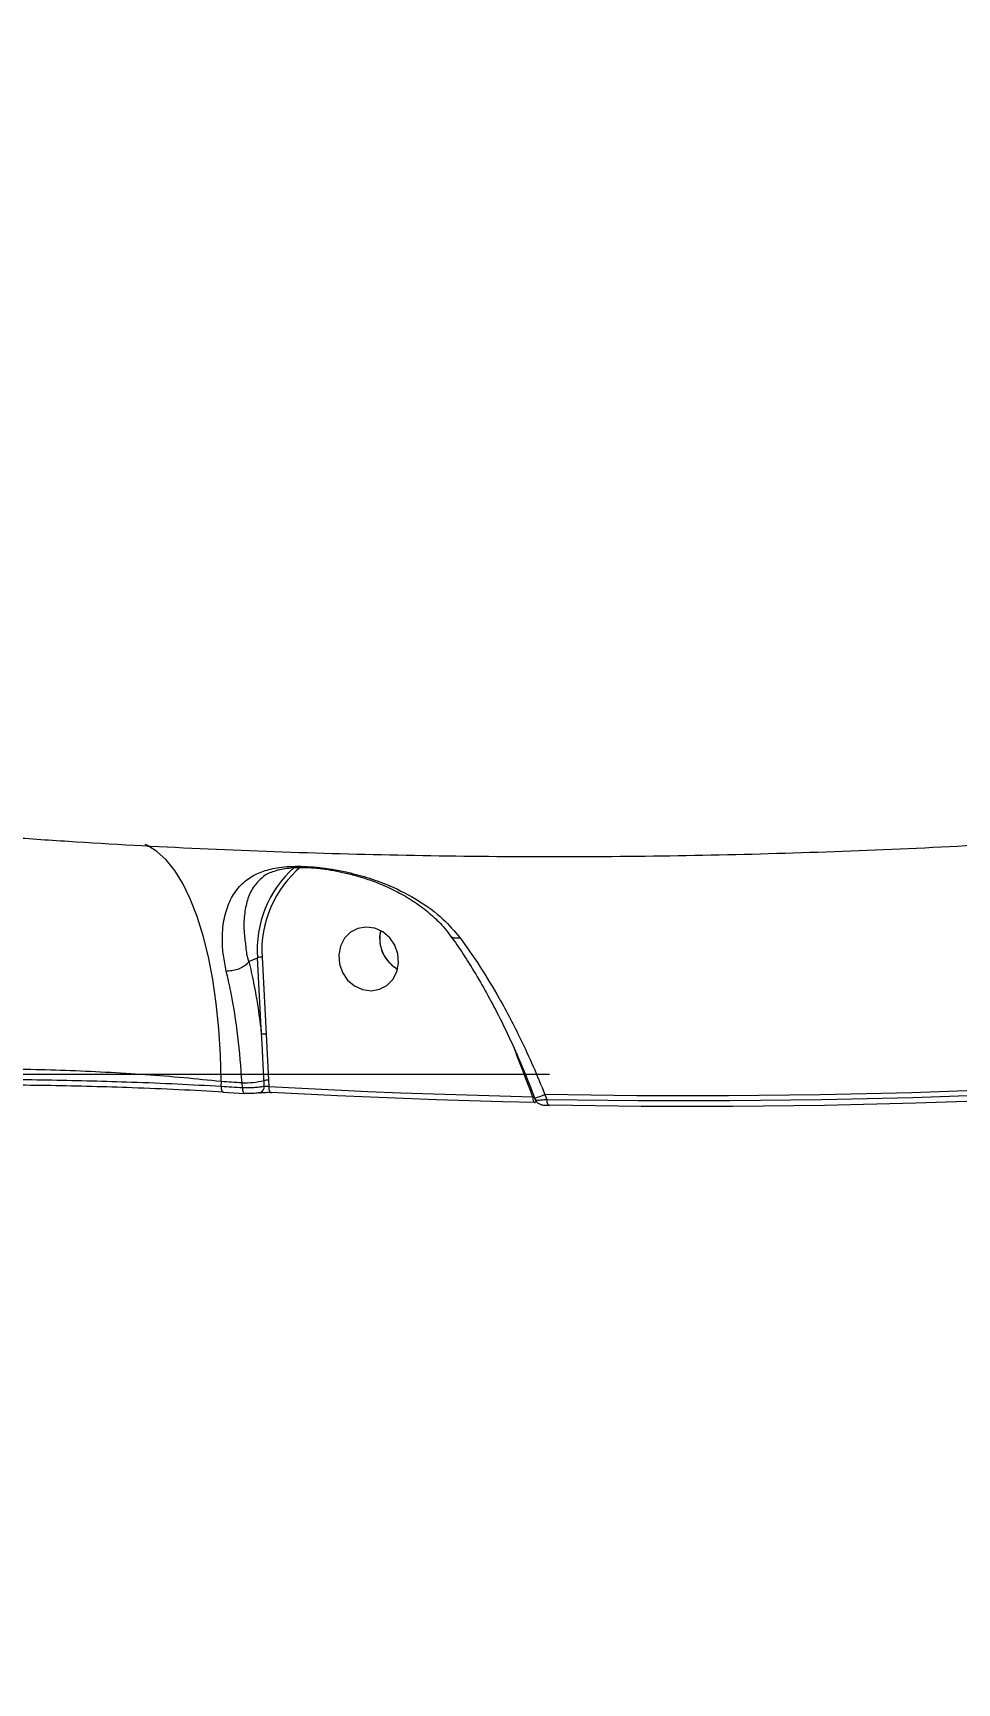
# Model space of a CAD drawing. Header units: millimetres. Extents: x -7245 to 6306, y -6696 to 5973.
# Drawn here: x 1778.3 to 1907, y -3013.6 to -2783.7 of the extents above; entities that cross this region are included whole.
import ezdxf

# ---------------------------------------------------------------- set-up
doc = ezdxf.new("R2010")
doc.units = ezdxf.units.MM
for name, color, linetype in [('DIKOM_ОБЪЕКТ', 7, 'Continuous'), ('DIKOM_РАЗМЕР_ЗОНА', 7, 'Continuous'), ('DIKOM_РАЗМЕР_ОБЪЕКТА', 7, 'Continuous')]:
    doc.layers.add(name, color=color, linetype=linetype)
doc.styles.add('style1', font='arial.ttf', dxfattribs={"width": 0.8})
doc.dimstyles.new('1-50', dxfattribs={"dimtxt": 300, "dimasz": 200, "dimexe": 100, "dimexo": 0, "dimgap": 100, "dimtad": 1, "dimtxsty": 'style1', "dimcen": 200, "dimclrd": 7, "dimclre": 7, "dimclrt": 7, "dimadec": 1, "dimazin": 2, "dimtfac": 1, "dimtmove": 0, "dimatfit": 2, "dimfxl": 0, "dimlwd": 25, "dimlwe": 18, "dimarcsym": 0})

# ---------------------------------------------------------------- blocks, each defined once
blk = doc.blocks.new('*D10')
at = {"layer": 'Defpoints', "color": 0, "transparency": 16777216}
for p in [(-4365.71, 2792.53), (4306.16, 475.6), (4306.16, -5965.27)]:
    blk.add_point(p, dxfattribs=at)
at = {"layer": 'DIKOM_РАЗМЕР_ОБЪЕКТА', "color": 7, "lineweight": 18, "transparency": 16777216}
for p, q in [((-4365.71, 2792.53), (-4365.71, -6065.27)), ((4306.16, 475.6), (4306.16, -6065.27))]:
    blk.add_line(p, q, dxfattribs=at)
at = {"layer": 'DIKOM_РАЗМЕР_ОБЪЕКТА', "color": 7, "lineweight": 25, "transparency": 16777216}
blk.add_line((-4165.71, -5965.27), (4106.16, -5965.27), dxfattribs=at)
at = {"layer": 'DIKOM_РАЗМЕР_ОБЪЕКТА', "color": 7, "transparency": 16777216}
for points in [[(-4165.71, -5931.93), (-4165.71, -5998.6), (-4365.71, -5965.27)], [(4106.16, -5931.93), (4106.16, -5998.6), (4306.16, -5965.27)]]:
    blk.add_solid(points, dxfattribs=at)
at = {"layer": 'DIKOM_РАЗМЕР_ОБЪЕКТА', "color": 7, "transparency": 16777216, "insert": (-85.78, -5712.1), "char_height": 300, "attachment_point": 5, "style": 'style1'}
blk.add_mtext('8650', dxfattribs=at)
blk = doc.blocks.new('*D11')
at = {"layer": 'Defpoints', "color": 0, "transparency": 16777216}
for p in [(-3472.32, 4472.83), (-6199.73, -2928.86), (1850.21, -2928.86)]:
    blk.add_point(p, dxfattribs=at)
at = {"layer": 'DIKOM_РАЗМЕР_ОБЪЕКТА', "color": 7, "lineweight": 18, "transparency": 16777216}
for p, q in [((-3472.32, 4472.83), (-6299.73, 4472.83)), ((1850.21, -2928.86), (-6299.73, -2928.86))]:
    blk.add_line(p, q, dxfattribs=at)
at = {"layer": 'DIKOM_РАЗМЕР_ОБЪЕКТА', "color": 7, "lineweight": 25, "transparency": 16777216}
blk.add_line((-6199.73, 4272.83), (-6199.73, -2728.86), dxfattribs=at)
at = {"layer": 'DIKOM_РАЗМЕР_ОБЪЕКТА', "color": 7, "transparency": 16777216}
for points in [[(-6233.06, 4272.83), (-6166.39, 4272.83), (-6199.73, 4472.83)], [(-6233.06, -2728.86), (-6166.39, -2728.86), (-6199.73, -2928.86)]]:
    blk.add_solid(points, dxfattribs=at)
at = {"layer": 'DIKOM_РАЗМЕР_ОБЪЕКТА', "color": 7, "transparency": 16777216, "insert": (-6452.9, 984.54), "char_height": 300, "attachment_point": 5, "rotation": 90, "style": 'style1'}
blk.add_mtext('7400', dxfattribs=at)
blk = doc.blocks.new('*D12')
at = {"layer": 'Defpoints', "color": 0, "transparency": 16777216}
for p in [(-5865.71, 123.34), (6306.18, -91.92), (6306.18, -6596.14)]:
    blk.add_point(p, dxfattribs=at)
at = {"layer": 'DIKOM_РАЗМЕР_ЗОНА', "color": 7, "lineweight": 18, "transparency": 16777216}
for p, q in [((-5865.71, 123.34), (-5865.71, -6696.14)), ((6306.18, -91.92), (6306.18, -6696.14))]:
    blk.add_line(p, q, dxfattribs=at)
at = {"layer": 'DIKOM_РАЗМЕР_ЗОНА', "color": 7, "lineweight": 25, "transparency": 16777216}
blk.add_line((-5665.71, -6596.14), (6106.18, -6596.14), dxfattribs=at)
at = {"layer": 'DIKOM_РАЗМЕР_ЗОНА', "color": 7, "transparency": 16777216}
for points in [[(-5665.71, -6562.81), (-5665.71, -6629.48), (-5865.71, -6596.14)], [(6106.18, -6562.81), (6106.18, -6629.48), (6306.18, -6596.14)]]:
    blk.add_solid(points, dxfattribs=at)
at = {"layer": 'DIKOM_РАЗМЕР_ЗОНА', "color": 7, "transparency": 16777216, "insert": (-71.19, -6342.97), "char_height": 300, "attachment_point": 5, "style": 'style1'}
blk.add_mtext('12150', dxfattribs=at)
blk = doc.blocks.new('*D13')
at = {"layer": 'Defpoints', "color": 0, "transparency": 16777216}
for p in [(-4231.86, 5972.83), (-6795, -4928.88), (1792.4, -4928.88)]:
    blk.add_point(p, dxfattribs=at)
at = {"layer": 'DIKOM_РАЗМЕР_ЗОНА', "color": 7, "lineweight": 18, "transparency": 16777216}
for p, q in [((-4231.86, 5972.83), (-6895, 5972.83)), ((1792.4, -4928.88), (-6895, -4928.88))]:
    blk.add_line(p, q, dxfattribs=at)
at = {"layer": 'DIKOM_РАЗМЕР_ЗОНА', "color": 7, "lineweight": 25, "transparency": 16777216}
blk.add_line((-6795, 5772.83), (-6795, -4728.88), dxfattribs=at)
at = {"layer": 'DIKOM_РАЗМЕР_ЗОНА', "color": 7, "transparency": 16777216}
for points in [[(-6828.33, 5772.83), (-6761.67, 5772.83), (-6795, 5972.83)], [(-6828.33, -4728.88), (-6761.67, -4728.88), (-6795, -4928.88)]]:
    blk.add_solid(points, dxfattribs=at)
at = {"layer": 'DIKOM_РАЗМЕР_ЗОНА', "color": 7, "transparency": 16777216, "insert": (-7048.17, 972.94), "char_height": 300, "attachment_point": 5, "rotation": 90, "style": 'style1'}
blk.add_mtext('10900', dxfattribs=at)

msp = doc.modelspace()

# ---------------------------------------------------------------- linework, layer by layer
at = {"layer": 'DIKOM_ОБЪЕКТ', "color": 7, "linetype": 'Continuous', "lineweight": 15}
for p, q in [((1808.335, -2913.096), (1809.516, -2912.576)), ((1810.093, -2923.28), (1809.516, -2912.576)), ((1810.164, -2912.499), (1810.741, -2923.203)), ((1810.741, -2923.203), (1811.048, -2929.623)), ((1845.498, -2925.72), (1845.376, -2925.392)), ((1804.473, -2929.83), (1804.443, -2930.478)), ((1804.751, -2931.313), (1807.726, -2931.492)), ((1807.415, -2930.657), (1807.38, -2930.005)), ((1807.726, -2931.492), (1807.779, -2931.485)), ((1810.478, -2930.455), (1810.437, -2929.687)), ((1811.048, -2929.623), (1811.096, -2930.502)), ((1848.151, -2932.117), (1848.242, -2932.36)), ((1849.569, -2931.649), (1849.814, -2932.304))]:
    msp.add_line(p, q, dxfattribs=at)
at = {"layer": 'DIKOM_ОБЪЕКТ', "color": 7, "linetype": 'Continuous', "lineweight": 15, "flags": 128}
for points in [[(1804.473, -2929.83), (1804.379, -2926.101), (1804.151, -2922.466), (1803.792, -2918.957), (1803.303, -2915.606), (1802.691, -2912.445), (1801.96, -2909.501), (1801.117, -2906.802), (1800.17, -2904.372), (1799.127, -2902.234), (1797.998, -2900.406), (1796.794, -2898.906), (1795.524, -2897.748), (1794.202, -2896.941), (1793.869, -2896.796)], [(1820.933, -2913.417), (1821.358, -2914.626), (1822.078, -2915.68), (1823.036, -2916.494), (1824.154, -2917.004), (1825.342, -2917.167), (1826.503, -2916.971), (1827.543, -2916.43), (1828.378, -2915.59), (1828.941, -2914.518), (1829.185, -2913.301), (1829.091, -2912.037), (1828.667, -2910.829), (1827.947, -2909.775), (1826.988, -2908.96), (1825.87, -2908.451), (1824.683, -2908.288), (1823.522, -2908.484), (1822.481, -2909.025), (1821.646, -2909.865), (1821.084, -2910.937), (1820.839, -2912.154), (1820.933, -2913.417)], [(1826.662, -2910.899), (1826.568, -2909.635), (1826.7, -2908.791)], [(1951.557, -2928.629), (1938.862, -2929.549), (1926.148, -2930.315), (1913.418, -2930.924), (1900.672, -2931.38), (1887.912, -2931.679), (1875.141, -2931.824), (1862.359, -2931.814), (1849.569, -2931.649)], [(1849.814, -2932.304), (1862.578, -2932.466), (1875.333, -2932.475), (1888.078, -2932.329), (1900.811, -2932.028), (1913.531, -2931.573), (1926.235, -2930.963), (1938.923, -2930.2), (1951.592, -2929.282)], [(1804.443, -2930.478), (1804.815, -2930.501), (1805.186, -2930.524), (1805.558, -2930.545), (1805.929, -2930.568), (1806.301, -2930.59), (1806.672, -2930.613), (1807.044, -2930.635), (1807.415, -2930.657)], [(1804.443, -2930.478), (1804.451, -2930.662), (1804.472, -2930.833), (1804.506, -2930.986), (1804.551, -2931.115), (1804.605, -2931.214), (1804.667, -2931.28), (1804.734, -2931.311), (1804.751, -2931.313)], [(1807.38, -2930.005), (1807.017, -2929.984), (1806.654, -2929.962), (1806.29, -2929.94), (1805.927, -2929.919), (1805.563, -2929.897), (1805.2, -2929.874), (1804.837, -2929.852), (1804.473, -2929.83)], [(1807.415, -2930.657), (1807.424, -2930.841), (1807.446, -2931.013), (1807.48, -2931.165), (1807.525, -2931.294), (1807.58, -2931.393), (1807.642, -2931.459), (1807.709, -2931.491), (1807.726, -2931.492)], [(1809.845, -2931.395), (1809.793, -2931.405), (1809.622, -2931.41)], [(1811.096, -2930.502), (1815.693, -2930.751), (1820.29, -2930.979), (1824.886, -2931.188), (1829.483, -2931.377), (1834.078, -2931.546), (1838.673, -2931.695), (1843.267, -2931.823), (1847.861, -2931.932)], [(1811.096, -2930.502), (1811.105, -2930.687), (1811.127, -2930.859), (1811.162, -2931.013), (1811.208, -2931.141), (1811.263, -2931.24), (1811.326, -2931.306), (1811.394, -2931.336), (1811.464, -2931.329)], [(1848.259, -2932.761), (1843.662, -2932.652), (1839.064, -2932.523), (1834.466, -2932.375), (1829.866, -2932.205), (1825.266, -2932.016), (1820.666, -2931.807), (1816.065, -2931.578), (1811.464, -2931.329)], [(1952.075, -2930.11), (1939.396, -2931.028), (1926.698, -2931.792), (1913.983, -2932.402), (1901.253, -2932.857), (1888.509, -2933.159), (1875.753, -2933.304), (1862.987, -2933.297), (1850.213, -2933.134)], [(1847.861, -2931.932), (1847.875, -2932.117), (1847.903, -2932.29), (1847.943, -2932.443), (1847.994, -2932.572), (1848.053, -2932.671), (1848.118, -2932.737), (1848.188, -2932.768), (1848.205, -2932.769)], [(1849.814, -2932.304), (1849.829, -2932.488), (1849.857, -2932.66), (1849.897, -2932.813), (1849.947, -2932.942), (1850.007, -2933.041), (1850.072, -2933.107), (1850.142, -2933.139), (1850.213, -2933.134)]]:
    msp.add_lwpolyline(points, dxfattribs=at)
at = {"layer": 'DIKOM_ОБЪЕКТ', "color": 7, "linetype": 'Continuous', "lineweight": 15}
for centre, radius, start, end in [((1824.978, -2911.506), 15.499, 131.93482, 183.95892), ((1825.224, -2911.504), 15.092, 129.56126, 183.78049), ((1831.348, -2909.941), 4.789, 166.13785, 241.32759), ((1831.352, -2909.948), 4.785, 191.46494, 241.29917), ((1810.086, -2914.597), 2.1, 87.8469, 105.73896), ((1810.659, -2925.273), 2.071, 87.72315, 105.86271), ((1807.679, -2918.008), 12, 268.57438, 283.28821), ((1809.604, -2930.549), 0.88, 285.92294, 6.1622), ((1810.988, -2931.999), 2.377, 88.53784, 103.39641), ((1849.114, -2931.94), 0.997, 189.10977, 220.02056), ((1844.357, -2918.281), 14.348, 285.33722, 291.30118)]:
    msp.add_arc(centre, radius, start, end, dxfattribs=at)
for points, knots in [([(1775.472, -2895.814), (1778.411, -2896.018), (1787.474, -2896.648), (1802.669, -2897.44), (1821.053, -2898.114), (1839.431, -2898.465), (1857.796, -2898.504), (1876.144, -2898.229), (1894.467, -2897.626), (1909.713, -2896.91), (1918.838, -2896.278), (1921.874, -2896.067)], [0, 0, 0, 0, 0.0602044, 0.1857008, 0.3111576, 0.4365548, 0.5618963, 0.6871818, 0.8124117, 0.9375887, 1, 1, 1, 1]), ([(1805.179, -2914.445), (1805.028, -2913.697), (1804.724, -2912.2), (1804.58, -2909.778), (1804.781, -2907.298), (1805.482, -2904.925), (1806.601, -2902.992), (1808.071, -2901.589), (1809.821, -2900.633), (1811.91, -2900.022), (1814.211, -2899.795), (1816.437, -2899.842), (1818.264, -2899.993), (1820.176, -2900.269), (1822.509, -2900.735), (1825.159, -2901.464), (1828.503, -2902.708), (1832.009, -2904.526), (1835.308, -2906.931), (1836.962, -2908.879), (1837.715, -2909.766)], [0, 0, 0, 0, 0.0450735, 0.0901844, 0.1588846, 0.2276788, 0.298396, 0.3691072, 0.4250427, 0.4808162, 0.5408157, 0.571381, 0.6019508, 0.634465, 0.6670266, 0.7198444, 0.7727688, 0.8528812, 0.9329819, 1, 1, 1, 1]), ([(1811.422, -2900.682), (1811.412, -2900.685), (1810.825, -2900.854), (1809.991, -2901.531), (1808.837, -2902.736), (1808.069, -2904.47), (1807.65, -2906.594), (1807.579, -2908.841), (1807.924, -2911.021), (1808.008, -2912.448), (1808.332, -2913.098), (1808.332, -2913.098)], [0, 0, 0, 0, 0.0022077, 0.1313623, 0.2958498, 0.4636676, 0.6243424, 0.7889155, 0.89352, 0.9999479, 1, 1, 1, 1]), ([(1811.422, -2900.683), (1811.444, -2900.672), (1811.695, -2900.539), (1812.32, -2900.347), (1813.308, -2900.129), (1814.42, -2900.006), (1815.666, -2899.965), (1817.058, -2900.019), (1818.587, -2900.165), (1820.204, -2900.415), (1821.917, -2900.771), (1823.758, -2901.261), (1825.725, -2901.914), (1827.8, -2902.766), (1829.931, -2903.849), (1832.02, -2905.168), (1833.94, -2906.713), (1835.408, -2908.159), (1836.11, -2909.149), (1836.355, -2909.495)], [0, 0, 0, 0, 0.0056859, 0.0652944, 0.1174872, 0.1657611, 0.2100738, 0.2574292, 0.3047495, 0.3539619, 0.4065129, 0.4647597, 0.5314228, 0.6047365, 0.6863128, 0.7743098, 0.8633646, 0.9521801, 1, 1, 1, 1]), ([(1836.385, -2909.496), (1836.621, -2909.815), (1837.452, -2910.941), (1838.856, -2913.096), (1840.589, -2915.944), (1842.281, -2918.999), (1843.92, -2922.219), (1845.488, -2925.586), (1846.907, -2928.896), (1847.748, -2931.105), (1848.136, -2932.125)], [0, 0, 0, 0, 0.0528629, 0.1867427, 0.3223468, 0.4596141, 0.5983455, 0.7382834, 0.8791381, 1, 1, 1, 1]), ([(1836.417, -2909.449), (1836.46, -2909.518), (1836.581, -2909.713), (1837.004, -2909.834), (1837.434, -2909.821), (1837.676, -2909.774), (1837.715, -2909.766)], [0, 0, 0, 0, 0.2087303, 0.5926611, 0.9345679, 1, 1, 1, 1]), ([(1837.715, -2909.766), (1838.65, -2911.074), (1840.535, -2913.71), (1843.389, -2918.459), (1845.863, -2923.176), (1847.964, -2927.704), (1849.032, -2930.33), (1849.569, -2931.649)], [0, 0, 0, 0, 0.2106579, 0.4247382, 0.6761961, 0.8373955, 1, 1, 1, 1]), ([(1808.332, -2913.098), (1808.217, -2913.252), (1807.987, -2913.561), (1807.349, -2913.968), (1806.58, -2914.275), (1805.868, -2914.417), (1805.406, -2914.448), (1805.221, -2914.445), (1805.179, -2914.445)], [0, 0, 0, 0, 0.2123397, 0.4247307, 0.6370733, 0.8493882, 0.965471, 1, 1, 1, 1]), ([(1808.332, -2913.098), (1808.333, -2913.097), (1808.334, -2913.096), (1808.334, -2913.096), (1808.335, -2913.096)], [0, 0, 0, 0, 0.8237699, 1, 1, 1, 1]), ([(1808.335, -2913.096), (1808.558, -2914.088), (1809.03, -2916.183), (1809.627, -2919.587), (1809.937, -2922.046), (1810.093, -2923.28)], [0, 0, 0, 0, 0.309329, 0.6531943, 1, 1, 1, 1]), ([(1807.38, -2930.005), (1807.216, -2927.832), (1806.882, -2923.423), (1806.048, -2918.255), (1805.393, -2915.381), (1805.179, -2914.445)], [0, 0, 0, 0, 0.3958847, 0.8032148, 1, 1, 1, 1]), ([(1810.437, -2929.687), (1810.419, -2929.358), (1810.331, -2927.714), (1810.231, -2925.578), (1810.122, -2923.774), (1810.093, -2923.28)], [0, 0, 0, 0, 0.1537638, 0.7684284, 1, 1, 1, 1]), ([(1847.861, -2931.932), (1847.785, -2931.73), (1847.006, -2929.656), (1846.213, -2927.587), (1845.498, -2925.72)], [0, 0, 0, 0, 0.097348, 1, 1, 1, 1]), ([(1804.473, -2929.83), (1802.747, -2929.652), (1799.295, -2929.294), (1793.877, -2928.865), (1788.351, -2928.524), (1782.773, -2928.28), (1777.217, -2928.136), (1771.756, -2928.1), (1766.458, -2928.167), (1761.393, -2928.337), (1756.638, -2928.611), (1752.251, -2928.988), (1749.287, -2929.333), (1747.79, -2929.55), (1747.503, -2929.592)], [0, 0, 0, 0, 0.0874417, 0.1748854, 0.2633125, 0.3520191, 0.4404455, 0.5297496, 0.6193366, 0.7086428, 0.7985498, 0.888751, 0.978657, 1, 1, 1, 1]), ([(1804.805, -2931.306), (1802.735, -2931.187), (1798.596, -2930.949), (1792.393, -2930.695), (1786.417, -2930.512), (1780.734, -2930.389), (1775.112, -2930.314), (1769.626, -2930.278), (1764.343, -2930.277), (1759.329, -2930.299), (1754.673, -2930.338), (1750.375, -2930.385), (1747.895, -2930.414), (1746.657, -2930.429)], [0, 0, 0, 0, 0.1021825, 0.2043688, 0.2924917, 0.3808905, 0.4690118, 0.5574053, 0.6460773, 0.7344676, 0.8228842, 0.91158, 1, 1, 1, 1]), ([(1747.503, -2929.592), (1748.715, -2929.582), (1751.142, -2929.561), (1755.35, -2929.525), (1759.908, -2929.495), (1764.817, -2929.478), (1769.99, -2929.484), (1775.362, -2929.519), (1780.867, -2929.596), (1786.433, -2929.713), (1792.286, -2929.89), (1798.362, -2930.136), (1802.416, -2930.364), (1804.443, -2930.478)], [0, 0, 0, 0, 0.0883733, 0.1770249, 0.2653931, 0.3537663, 0.442423, 0.5307996, 0.6189454, 0.7073715, 0.7955164, 0.8977583, 1, 1, 1, 1]), ([(1807.415, -2930.657), (1807.456, -2930.658), (1807.758, -2930.668), (1808.371, -2930.672), (1809.209, -2930.634), (1809.968, -2930.562), (1810.308, -2930.49), (1810.478, -2930.455)], [0, 0, 0, 0, 0.0372547, 0.2781508, 0.5188945, 0.7594393, 1, 1, 1, 1]), ([(1809.622, -2931.41), (1809.519, -2931.429), (1809.315, -2931.465), (1808.858, -2931.496), (1808.354, -2931.507), (1807.986, -2931.499), (1807.804, -2931.486), (1807.779, -2931.485)], [0, 0, 0, 0, 0.2407209, 0.4813743, 0.7221315, 0.9627572, 1, 1, 1, 1]), ([(1809.845, -2931.395), (1809.855, -2931.393), (1809.884, -2931.387), (1810.018, -2931.366), (1810.263, -2931.343), (1810.635, -2931.324), (1811.048, -2931.321), (1811.296, -2931.334), (1811.403, -2931.34)], [0, 0, 0, 0, 0.0633605, 0.1889723, 0.3646467, 0.5778342, 0.8170808, 1, 1, 1, 1]), ([(1810.478, -2930.455), (1810.513, -2930.454), (1810.582, -2930.452), (1810.734, -2930.462), (1810.903, -2930.476), (1811.026, -2930.491), (1811.087, -2930.5), (1811.096, -2930.502)], [0, 0, 0, 0, 0.2403725, 0.4814295, 0.7224537, 0.9629354, 1, 1, 1, 1]), ([(1848.244, -2932.356), (1848.245, -2932.362), (1848.266, -2932.472), (1848.395, -2932.643), (1848.589, -2932.834), (1848.797, -2932.952), (1849.009, -2933.028), (1849.335, -2933.095), (1849.715, -2933.131), (1850.081, -2933.137), (1850.172, -2933.139)], [0, 0, 0, 0, 0.0074763, 0.1293349, 0.2347755, 0.3302932, 0.42564, 0.5661119, 0.8924936, 1, 1, 1, 1]), ([(1848.269, -2932.35), (1848.263, -2932.358), (1848.234, -2932.396), (1848.493, -2932.411), (1849.021, -2932.391), (1849.551, -2932.333), (1849.814, -2932.304)], [0, 0, 0, 0, 0.0819618, 0.3839457, 0.6937267, 1, 1, 1, 1])]:
    msp.add_open_spline(points, degree=3, knots=knots, dxfattribs=at)

# ---------------------------------------------------------------- dimensions: what is measured, and where the dimension line sits
at = {"layer": 'DIKOM_РАЗМЕР_ЗОНА'}
dim = msp.add_linear_dim(base=(-6795.001, -4928.879), p1=(-4231.865, 5972.834), p2=(1792.398, -4928.879), angle=90, text='10900', dimstyle='1-50', dxfattribs=at)
dim.commit()
dim.dimension.update_dxf_attribs({"geometry": '*D13', "text_midpoint": (-6795.001, 972.936), "dimtype": 160})
dim = msp.add_linear_dim(base=(6306.184, -6596.144), p1=(-5865.714, 123.344), p2=(6306.184, -91.922), text='12150', dimstyle='1-50', dxfattribs=at)
dim.commit()
dim.dimension.update_dxf_attribs({"geometry": '*D12', "text_midpoint": (-71.192, -6596.144), "dimtype": 160})
at = {"layer": 'DIKOM_РАЗМЕР_ОБЪЕКТА'}
dim = msp.add_linear_dim(base=(-6199.728, -2928.864), p1=(-3472.315, 4472.834), p2=(1850.213, -2928.864), angle=90, text='7400', dimstyle='1-50', dxfattribs=at)
dim.commit()
dim.dimension.update_dxf_attribs({"geometry": '*D11', "text_midpoint": (-6199.728, 984.539), "dimtype": 160})
dim = msp.add_linear_dim(base=(4306.158, -5965.268), p1=(-4365.714, 2792.532), p2=(4306.158, 475.605), text='8650', dimstyle='1-50', dxfattribs=at)
dim.commit()
dim.dimension.update_dxf_attribs({"geometry": '*D10', "text_midpoint": (-85.784, -5965.268), "dimtype": 160})

doc.saveas('drawing.dxf')
